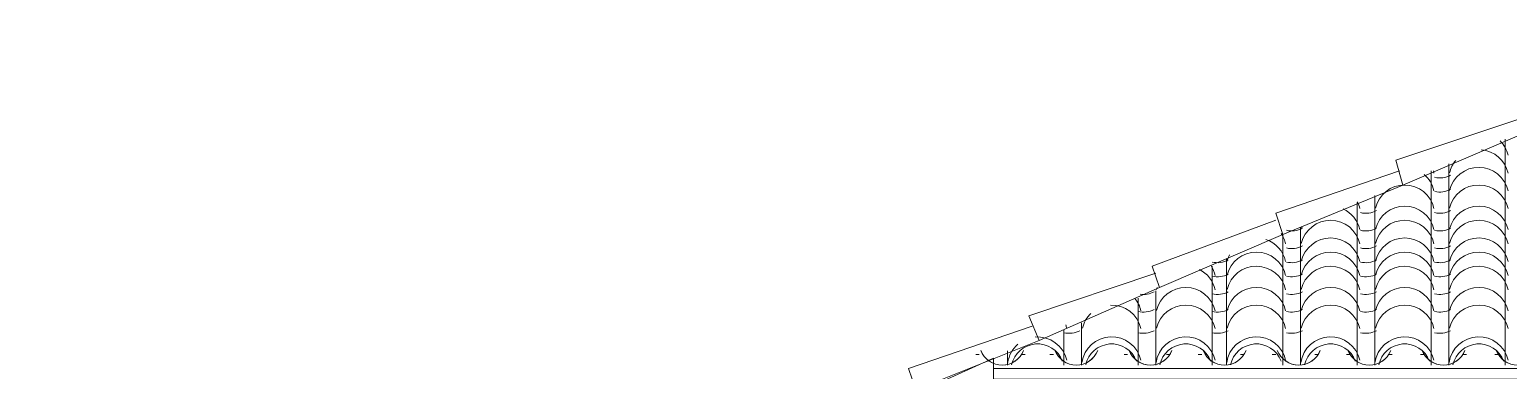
# Model space of a CAD drawing. Header units: millimetres. Extents: x 11446 to 37687, y -223 to 11932.
# Drawn here: x 12181 to 16647, y 5979 to 7008 of the extents above; entities that cross this region are included whole.
import ezdxf

# ---------------------------------------------------------------- set-up
doc = ezdxf.new("R2010")
doc.units = ezdxf.units.MM
doc.layers.add('A-COB-___-___-EXI', color=250, linetype='Continuous', lineweight=25)

msp = doc.modelspace()

# ---------------------------------------------------------------- linework, layer by layer
at = {"layer": 'A-COB-___-___-EXI', "color": 28, "lineweight": 15}
for p, q in [((15134.1, 6037.5), (15134.1, 5994.9)), ((15048.8, 6026.9), (15038.1, 6026.9)), ((15187.4, 6026.9), (15176.7, 6026.9)), ((15272.7, 6026.9), (15262, 6026.9)), ((15496.5, 6026.9), (15485.9, 6026.9)), ((15624.4, 6026.9), (15613.8, 6026.9)), ((15720.4, 6026.9), (15709.7, 6026.9)), ((15848.3, 6026.9), (15837.6, 6026.9)), ((15944.2, 6026.9), (15933.6, 6026.9)), ((16072.1, 6026.9), (16061.5, 6026.9)), ((16168.1, 6026.9), (16157.4, 6026.9)), ((16296, 6026.9), (16285.3, 6026.9)), ((16391.9, 6026.9), (16381.3, 6026.9)), ((16519.9, 6026.9), (16509.2, 6026.9)), ((16615.8, 6026.9), (16605.1, 6026.9))]:
    msp.add_line(p, q, dxfattribs=at)
at = {"layer": 'A-COB-___-___-EXI', "color": 28, "lineweight": 15, "flags": 128}
for points in [[(17436.6, 7007.6), (17074.2, 6858.3), (16701.1, 6698.4), (16328, 6538.5), (16306.7, 6613.2), (16690.4, 6741.1)], [(16637.1, 6677.1), (16637.1, 6623.8), (16637.1, 6570.5), (16637.1, 6517.2), (16637.1, 6463.9), (16637.1, 6400), (16637.1, 6357.3), (16637.1, 6304), (16637.1, 6261.4), (16637.1, 6218.8), (16637.1, 6154.8), (16637.1, 6090.8), (16637.1, 5994.9)], [(15944.2, 6431.9), (15571.1, 6293.4), (15592.5, 6229.4), (15965.5, 6389.3), (15944.2, 6453.3), (16317.3, 6581.2)], [(16413.3, 6581.2), (16413.3, 6570.5), (16413.3, 6517.2), (16413.3, 6463.9), (16413.3, 6400), (16413.3, 6357.3), (16413.3, 6304), (16413.3, 6261.4), (16413.3, 6218.8), (16413.3, 6154.8), (16413.3, 6090.8), (16413.3, 5994.9)], [(16466.6, 6602.5), (16466.6, 6570.5), (16466.6, 6517.2), (16466.6, 6463.9), (16466.6, 6400), (16466.6, 6357.3), (16466.6, 6304), (16466.6, 6261.4), (16466.6, 6218.8), (16466.6, 6154.8), (16466.6, 6090.8), (16466.6, 5994.9)], [(16328, 6538.5), (15965.5, 6389.3), (15965.5, 6304), (15965.5, 6261.4), (15965.5, 6218.8), (15965.5, 6154.8), (15965.5, 6090.8), (15965.5, 5994.9)], [(16189.4, 6485.2), (16189.4, 6463.9), (16189.4, 6400), (16189.4, 6357.3), (16189.4, 6304), (16189.4, 6261.4), (16189.4, 6218.8), (16189.4, 6154.8), (16189.4, 6090.8), (16189.4, 5994.9)], [(16242.7, 6506.6), (16242.7, 6463.9), (16242.7, 6400), (16242.7, 6357.3), (16242.7, 6304), (16242.7, 6261.4), (16242.7, 6218.8), (16242.7, 6154.8), (16242.7, 6090.8), (16242.7, 5994.9)], [(16018.8, 6410.6), (16018.8, 6400), (16018.8, 6357.3), (16018.8, 6304), (16018.8, 6261.4), (16018.8, 6218.8), (16018.8, 6154.8), (16018.8, 6090.8), (16018.8, 5994.9)], [(15795, 6314.7), (15795, 6304), (15795, 6261.4), (15795, 6218.8), (15795, 6154.8), (15795, 6090.8), (15795, 5994.9)], [(15592.5, 6229.4), (15230, 6069.5), (15198, 6144.1), (15581.8, 6272)], [(15752.3, 6293.4), (15752.3, 6261.4), (15752.3, 6154.8), (15752.3, 6090.8), (15752.3, 5994.9)], [(15581.8, 6218.8), (15581.8, 6154.8), (15581.8, 6090.8), (15581.8, 5994.9)], [(15528.5, 6197.4), (15528.5, 6154.8), (15528.5, 6090.8), (15528.5, 5994.9)], [(15357.9, 6122.8), (15357.9, 6090.8), (15357.9, 5994.9)], [(15230, 6069.5), (14856.9, 5920.3), (14835.6, 5984.2), (15208.7, 6112.2)], [(15304.6, 6101.5), (15304.6, 6090.8), (15304.6, 5994.9)], [(15091.4, 5984.2), (29493, 5984.2), (29493, 5952.3), (15091.4, 5952.3), (15091.4, 5984.2), (15091.4, 6016.2), (14974.2, 5962.9), (12181.3, 4715.7), (12234.6, 4609.1), (15027.5, 5856.3), (15091.4, 5888.3)]]:
    msp.add_lwpolyline(points, dxfattribs=at)
at = {"layer": 'A-COB-___-___-EXI', "color": 18, "lineweight": 9}
for points in [[(16645.3, 6628.8), (16641.5, 6645), (16633.1, 6660), (16621.3, 6671.8)], [(16487.4, 6612.3), (16478.4, 6601.5), (16472.2, 6589), (16468.9, 6575.3)], [(16645.4, 6574.4), (16636.8, 6613.2), (16603.8, 6641.8), (16564.2, 6644.8)], [(16421.6, 6521.1), (16417.4, 6540.2), (16407, 6557.5), (16391.9, 6570.2)], [(16421.6, 6574.4), (16421.1, 6576.5), (16420.6, 6578.8), (16419.9, 6581)], [(16423.8, 6561.7), (16440.1, 6557.9), (16457.2, 6560), (16472.1, 6567.9)], [(16557.7, 6591.8), (16515.5, 6592.2), (16478.7, 6563.2), (16468.9, 6522)], [(16645.4, 6521.1), (16636.3, 6562.2), (16599.8, 6591.5), (16557.7, 6591.8)], [(16333.8, 6538.5), (16291.7, 6538.9), (16254.9, 6509.9), (16245.1, 6468.7)], [(16421.6, 6467.8), (16412.4, 6508.9), (16376, 6538.2), (16333.8, 6538.5)], [(16424.3, 6519.1), (16440.4, 6515.2), (16457.4, 6517.4), (16472.1, 6525.2)], [(16557.7, 6538.5), (16515.5, 6538.9), (16478.7, 6509.9), (16468.9, 6468.7)], [(16645.4, 6467.8), (16636.3, 6508.9), (16599.8, 6538.2), (16557.7, 6538.5)], [(16197.7, 6467.8), (16196.2, 6474.4), (16194.1, 6480.9), (16191.1, 6487.3)], [(16333.8, 6474.6), (16291.7, 6474.9), (16254.9, 6445.9), (16245.1, 6404.8)], [(16557.7, 6474.6), (16515.5, 6474.9), (16478.7, 6445.9), (16468.9, 6404.8)], [(16110, 6431.9), (16067.8, 6432.3), (16031, 6403.3), (16021.2, 6362.1)], [(16197.7, 6361.2), (16188.6, 6402.3), (16152.1, 6431.6), (16110, 6431.9)], [(16197.7, 6403.8), (16191.6, 6431.4), (16172.9, 6454.4), (16147.3, 6466.3)], [(16199.9, 6455.1), (16216.2, 6451.3), (16233.4, 6453.4), (16248.2, 6461.3)], [(16333.8, 6431.9), (16291.7, 6432.3), (16254.9, 6403.3), (16245.1, 6362.1)], [(16421.6, 6403.8), (16412.4, 6445), (16376, 6474.2), (16333.8, 6474.6)], [(16421.6, 6361.2), (16412.4, 6402.3), (16376, 6431.6), (16333.8, 6431.9)], [(16423.8, 6455.1), (16440.1, 6451.3), (16457.2, 6453.4), (16472.1, 6461.3)], [(16557.7, 6431.9), (16515.5, 6432.3), (16478.7, 6403.3), (16468.9, 6362.1)], [(16645.4, 6403.8), (16636.3, 6445), (16599.8, 6474.2), (16557.7, 6474.6)], [(16645.4, 6361.2), (16636.3, 6402.3), (16599.8, 6431.6), (16557.7, 6431.9)], [(15973.9, 6361.2), (15971.4, 6372.3), (15966.9, 6383), (15960.4, 6392.5)], [(15976, 6401.8), (15992.4, 6398), (16009.5, 6400.1), (16024.3, 6408)], [(16024, 6414.1), (16022.9, 6411.1), (16022, 6408), (16021.2, 6404.8)], [(16199.9, 6401.8), (16216.2, 6398), (16233.4, 6400.1), (16248.2, 6408)], [(16423.8, 6401.8), (16440.1, 6398), (16457.2, 6400.1), (16472.1, 6408)], [(15973.9, 6307.9), (15967, 6338.8), (15944.2, 6364), (15914.1, 6374)], [(15976, 6348.5), (15992.4, 6344.7), (16009.5, 6346.8), (16024.3, 6354.7)], [(16110, 6378.6), (16067.8, 6379), (16031, 6350), (16021.2, 6308.8)], [(16197.7, 6307.9), (16188.6, 6349), (16152.1, 6378.3), (16110, 6378.6)], [(16199.9, 6348.5), (16216.2, 6344.7), (16233.4, 6346.8), (16248.2, 6354.7)], [(16333.8, 6378.6), (16291.7, 6379), (16254.9, 6350), (16245.1, 6308.8)], [(16421.6, 6307.9), (16412.4, 6349), (16376, 6378.3), (16333.8, 6378.6)], [(16423.8, 6348.5), (16440.1, 6344.7), (16457.2, 6346.8), (16472.1, 6354.7)], [(16557.7, 6378.6), (16515.5, 6379), (16478.7, 6350), (16468.9, 6308.8)], [(16645.4, 6307.9), (16636.3, 6349), (16599.8, 6378.3), (16557.7, 6378.6)], [(15752.2, 6305.9), (15768.5, 6302), (15785.6, 6304.2), (15800.5, 6312)], [(15886.1, 6336), (15843.9, 6336.4), (15807.1, 6307.4), (15797.3, 6266.2)], [(15804, 6327.3), (15801.1, 6321.5), (15798.8, 6315.4), (15797.3, 6308.8)], [(15973.9, 6265.2), (15964.7, 6306.4), (15928.2, 6335.7), (15886.1, 6336)], [(15976, 6305.9), (15992.4, 6302), (16009.5, 6304.2), (16024.3, 6312)], [(16110, 6336), (16067.8, 6336.4), (16031, 6307.4), (16021.2, 6266.2)], [(16197.7, 6265.2), (16188.6, 6306.4), (16152.1, 6335.7), (16110, 6336)], [(16199.9, 6305.9), (16216.2, 6302), (16233.4, 6304.2), (16248.2, 6312)], [(16333.8, 6336), (16291.7, 6336.4), (16254.9, 6307.4), (16245.1, 6266.2)], [(16421.6, 6265.2), (16412.4, 6306.4), (16376, 6335.7), (16333.8, 6336)], [(16423.8, 6305.9), (16440.1, 6302), (16457.2, 6304.2), (16472.1, 6312)], [(16557.7, 6336), (16515.5, 6336.4), (16478.7, 6307.4), (16468.9, 6266.2)], [(16645.4, 6265.2), (16636.3, 6306.4), (16599.8, 6335.7), (16557.7, 6336)], [(15760.7, 6222.6), (15754.9, 6248.9), (15737.5, 6271.4), (15713.4, 6283.6)], [(15760.7, 6265.2), (15758.5, 6275.5), (15754.4, 6285.5), (15748.5, 6294.4)], [(15752.2, 6263.2), (15768.5, 6259.4), (15785.6, 6261.6), (15800.5, 6269.4)], [(15886.1, 6293.4), (15843.9, 6293.7), (15807.1, 6264.7), (15797.3, 6223.6)], [(15973.9, 6222.6), (15964.7, 6263.7), (15928.2, 6293), (15886.1, 6293.4)], [(15976, 6263.2), (15992.4, 6259.4), (16009.5, 6261.6), (16024.3, 6269.4)], [(16110, 6293.4), (16067.8, 6293.7), (16031, 6264.7), (16021.2, 6223.6)], [(16197.7, 6222.6), (16188.6, 6263.7), (16152.1, 6293), (16110, 6293.4)], [(16199.9, 6263.2), (16216.2, 6259.4), (16233.4, 6261.6), (16248.2, 6269.4)], [(16333.8, 6293.4), (16291.7, 6293.7), (16254.9, 6264.7), (16245.1, 6223.6)], [(16421.6, 6222.6), (16412.4, 6263.7), (16376, 6293), (16333.8, 6293.4)], [(16423.8, 6263.2), (16440.1, 6259.4), (16457.2, 6261.6), (16472.1, 6269.4)], [(16557.7, 6293.4), (16515.5, 6293.7), (16478.7, 6264.7), (16468.9, 6223.6)], [(16645.4, 6222.6), (16636.3, 6263.7), (16599.8, 6293), (16557.7, 6293.4)], [(15534.2, 6208.9), (15548.8, 6206.8), (15563.6, 6209.2), (15576.6, 6216.1)], [(15672.9, 6229.4), (15630.7, 6229.8), (15593.9, 6200.8), (15584.1, 6159.6)], [(15585.8, 6229.6), (15585.1, 6227.6), (15584.6, 6225.6), (15584.1, 6223.6)], [(15760.7, 6158.6), (15751.5, 6199.8), (15715, 6229.1), (15672.9, 6229.4)], [(15752.2, 6209.9), (15768.5, 6206.1), (15785.6, 6208.3), (15800.5, 6216.1)], [(15886.1, 6229.4), (15843.9, 6229.8), (15807.1, 6200.8), (15797.3, 6159.6)], [(15973.9, 6158.6), (15964.7, 6199.8), (15928.2, 6229.1), (15886.1, 6229.4)], [(15976, 6209.9), (15992.4, 6206.1), (16009.5, 6208.3), (16024.3, 6216.1)], [(16110, 6229.4), (16067.8, 6229.8), (16031, 6200.8), (16021.2, 6159.6)], [(16197.7, 6158.6), (16188.6, 6199.8), (16152.1, 6229.1), (16110, 6229.4)], [(16199.9, 6209.9), (16216.2, 6206.1), (16233.4, 6208.3), (16248.2, 6216.1)], [(16333.8, 6229.4), (16291.7, 6229.8), (16254.9, 6200.8), (16245.1, 6159.6)], [(16421.6, 6158.6), (16412.4, 6199.8), (16376, 6229.1), (16333.8, 6229.4)], [(16423.8, 6209.9), (16440.1, 6206.1), (16457.2, 6208.3), (16472.1, 6216.1)], [(16557.7, 6229.4), (16515.5, 6229.8), (16478.7, 6200.8), (16468.9, 6159.6)], [(16645.4, 6158.6), (16636.3, 6199.8), (16599.8, 6229.1), (16557.7, 6229.4)], [(15536.8, 6105.3), (15527.3, 6148), (15488.5, 6177.8), (15444.9, 6176.1)], [(15536.8, 6158.6), (15533.8, 6172.4), (15527.6, 6185.3), (15518.7, 6196.1)], [(15528.3, 6156.6), (15544.7, 6152.8), (15561.8, 6155), (15576.6, 6162.8)], [(15672.9, 6176.1), (15630.7, 6176.5), (15593.9, 6147.5), (15584.1, 6106.3)], [(15760.7, 6105.3), (15751.5, 6146.5), (15715, 6175.8), (15672.9, 6176.1)], [(15752.2, 6156.6), (15768.5, 6152.8), (15785.6, 6155), (15800.5, 6162.8)], [(15886.1, 6176.1), (15843.9, 6176.5), (15807.1, 6147.5), (15797.3, 6106.3)], [(15973.9, 6105.3), (15964.7, 6146.5), (15928.2, 6175.8), (15886.1, 6176.1)], [(15976, 6156.6), (15992.4, 6152.8), (16009.5, 6155), (16024.3, 6162.8)], [(16110, 6176.1), (16067.8, 6176.5), (16031, 6147.5), (16021.2, 6106.3)], [(16197.7, 6105.3), (16188.6, 6146.5), (16152.1, 6175.8), (16110, 6176.1)], [(16199.9, 6156.6), (16216.2, 6152.8), (16233.4, 6155), (16248.2, 6162.8)], [(16333.8, 6176.1), (16291.7, 6176.5), (16254.9, 6147.5), (16245.1, 6106.3)], [(16421.6, 6105.3), (16412.4, 6146.5), (16376, 6175.8), (16333.8, 6176.1)], [(16423.8, 6156.6), (16440.1, 6152.8), (16457.2, 6155), (16472.1, 6162.8)], [(16557.7, 6176.1), (16515.5, 6176.5), (16478.7, 6147.5), (16468.9, 6106.3)], [(16645.4, 6105.3), (16636.3, 6146.5), (16599.8, 6175.8), (16557.7, 6176.1)], [(15386.1, 6151.1), (15373.2, 6139), (15364.4, 6123.5), (15360.3, 6106.3)], [(15312.9, 6009.4), (15303.1, 6053.5), (15262.3, 6083.5), (15217.2, 6079.8)], [(15304.5, 6092.7), (15320.8, 6088.8), (15337.9, 6091), (15352.8, 6098.8)], [(15312.9, 6105.3), (15312.3, 6109), (15311.1, 6112.7), (15310, 6116.2)], [(15445, 6080.2), (15401.3, 6078.3), (15365.1, 6045.7), (15358.8, 6002.4)], [(15536.8, 6009.4), (15527.3, 6052), (15488.7, 6081.8), (15445, 6080.2)], [(15528.3, 6092.7), (15544.7, 6088.8), (15561.8, 6091), (15576.6, 6098.8)], [(15668.9, 6080.2), (15625.1, 6078.3), (15589, 6045.7), (15582.6, 6002.4)], [(15760.7, 6009.4), (15751.2, 6052), (15712.5, 6081.8), (15668.9, 6080.2)], [(15752.2, 6092.7), (15768.5, 6088.8), (15785.6, 6091), (15800.5, 6098.8)], [(15882.1, 6080.2), (15838.3, 6078.3), (15802.2, 6045.7), (15795.8, 6002.4)], [(15973.9, 6009.4), (15964.4, 6052), (15925.7, 6081.8), (15882.1, 6080.2)], [(15976, 6092.7), (15992.4, 6088.8), (16009.5, 6091), (16024.3, 6098.8)], [(16106, 6080.2), (16062.2, 6078.3), (16026, 6045.7), (16019.7, 6002.4)], [(16197.7, 6009.4), (16188.3, 6052), (16149.6, 6081.8), (16106, 6080.2)], [(16199.9, 6092.7), (16216.2, 6088.8), (16233.4, 6091), (16248.2, 6098.8)], [(16329.8, 6080.2), (16286, 6078.3), (16249.9, 6045.7), (16243.6, 6002.4)], [(16421.6, 6009.4), (16412.1, 6052), (16373.4, 6081.8), (16329.8, 6080.2)], [(16423.8, 6092.7), (16440.1, 6088.8), (16457.2, 6091), (16472.1, 6098.8)], [(16553.7, 6080.2), (16509.9, 6078.3), (16473.7, 6045.7), (16467.4, 6002.4)], [(16645.4, 6009.4), (16636, 6052), (16597.3, 6081.8), (16553.7, 6080.2)], [(15053.3, 6039.4), (15063.6, 6012.5), (15089.4, 5994.9), (15118.1, 5994.9)], [(15054.1, 6037.5), (15065, 6011.7), (15090.1, 5994.9), (15118.1, 5994.9)], [(15118.1, 5994.9), (15146.7, 5994.9), (15172.4, 6012.5), (15182.7, 6039.4)], [(15118.1, 5994.9), (15145.9, 5994.9), (15171.2, 6011.7), (15181.9, 6037.5)], [(15164.9, 6057.7), (15148.7, 6043.5), (15138.1, 6023.9), (15134.9, 6002.4)], [(15218.5, 6058.7), (15183.2, 6055.9), (15153.7, 6030.2), (15146.4, 5995.4)], [(15299.5, 6007), (15287, 6040.3), (15254, 6061.4), (15218.5, 6058.7)], [(15277.1, 6039.4), (15287.5, 6012.5), (15313.3, 5994.9), (15341.9, 5994.9)], [(15278, 6037.5), (15288.8, 6011.7), (15314, 5994.9), (15341.9, 5994.9)], [(15341.9, 5994.9), (15370.6, 5994.9), (15396.2, 6012.5), (15406.6, 6039.4)], [(15341.9, 5994.9), (15369.7, 5994.9), (15395.1, 6011.7), (15405.7, 6037.5)], [(15442.4, 6058.7), (15407.1, 6055.9), (15377.6, 6030.2), (15370.3, 5995.4)], [(15523.3, 6007), (15510.8, 6040.3), (15477.8, 6061.4), (15442.4, 6058.7)], [(15501, 6039.4), (15511.3, 6012.5), (15537.1, 5994.9), (15565.8, 5994.9)], [(15501.8, 6037.5), (15512.7, 6011.7), (15537.8, 5994.9), (15565.8, 5994.9)], [(15565.8, 5994.9), (15594.5, 5994.9), (15620.1, 6012.5), (15630.4, 6039.4)], [(15565.8, 5994.9), (15593.6, 5994.9), (15618.9, 6011.7), (15629.6, 6037.5)], [(15666.2, 6058.7), (15630.9, 6055.9), (15601.4, 6030.2), (15594.1, 5995.4)], [(15747.2, 6007), (15734.7, 6040.3), (15701.7, 6061.4), (15666.2, 6058.7)], [(15724.8, 6039.4), (15735.2, 6012.5), (15761, 5994.9), (15789.7, 5994.9)], [(15725.7, 6037.5), (15736.5, 6011.7), (15761.7, 5994.9), (15789.7, 5994.9)], [(15789.7, 5994.9), (15818.3, 5994.9), (15843.9, 6012.5), (15854.3, 6039.4)], [(15789.7, 5994.9), (15817.5, 5994.9), (15842.8, 6011.7), (15853.4, 6037.5)], [(15879.4, 6058.7), (15844.1, 6055.9), (15814.6, 6030.2), (15807.3, 5995.4)], [(15960.4, 6007), (15947.9, 6040.3), (15914.9, 6061.4), (15879.4, 6058.7)], [(15948.7, 6039.4), (15959.1, 6012.5), (15984.9, 5994.9), (16013.5, 5994.9)], [(15949.6, 6037.5), (15960.4, 6011.7), (15985.5, 5994.9), (16013.5, 5994.9)], [(16013.5, 5994.9), (16042.2, 5994.9), (16067.8, 6012.5), (16078.2, 6039.4)], [(16013.5, 5994.9), (16041.3, 5994.9), (16066.6, 6011.7), (16077.3, 6037.5)], [(16103.3, 6058.7), (16068, 6055.9), (16038.5, 6030.2), (16031.2, 5995.4)], [(16184.2, 6007), (16171.8, 6040.3), (16138.8, 6061.4), (16103.3, 6058.7)], [(16161.9, 6039.4), (16172.3, 6012.5), (16198.1, 5994.9), (16226.7, 5994.9)], [(16162.8, 6037.5), (16173.6, 6011.7), (16198.7, 5994.9), (16226.7, 5994.9)], [(16226.7, 5994.9), (16255.4, 5994.9), (16281, 6012.5), (16291.4, 6039.4)], [(16226.7, 5994.9), (16254.5, 5994.9), (16279.8, 6011.7), (16290.5, 6037.5)], [(16327.1, 6058.7), (16291.8, 6055.9), (16262.4, 6030.2), (16255, 5995.4)], [(16408.1, 6007), (16395.6, 6040.3), (16362.6, 6061.4), (16327.1, 6058.7)], [(16385.8, 6039.4), (16396.1, 6012.5), (16421.9, 5994.9), (16450.6, 5994.9)], [(16386.6, 6037.5), (16397.4, 6011.7), (16422.6, 5994.9), (16450.6, 5994.9)], [(16450.6, 5994.9), (16479.2, 5994.9), (16504.9, 6012.5), (16515.2, 6039.4)], [(16450.6, 5994.9), (16478.4, 5994.9), (16503.7, 6011.7), (16514.4, 6037.5)], [(16551, 6058.7), (16515.7, 6055.9), (16486.2, 6030.2), (16478.9, 5995.4)], [(16632, 6007), (16619.5, 6040.3), (16586.5, 6061.4), (16551, 6058.7)], [(16609.6, 6039.4), (16620, 6012.5), (16645.8, 5994.9), (16674.4, 5994.9)], [(16610.5, 6037.5), (16621.3, 6011.7), (16646.5, 5994.9), (16674.4, 5994.9)]]:
    msp.add_open_spline(points, degree=3, dxfattribs=at)

doc.saveas('drawing.dxf')
